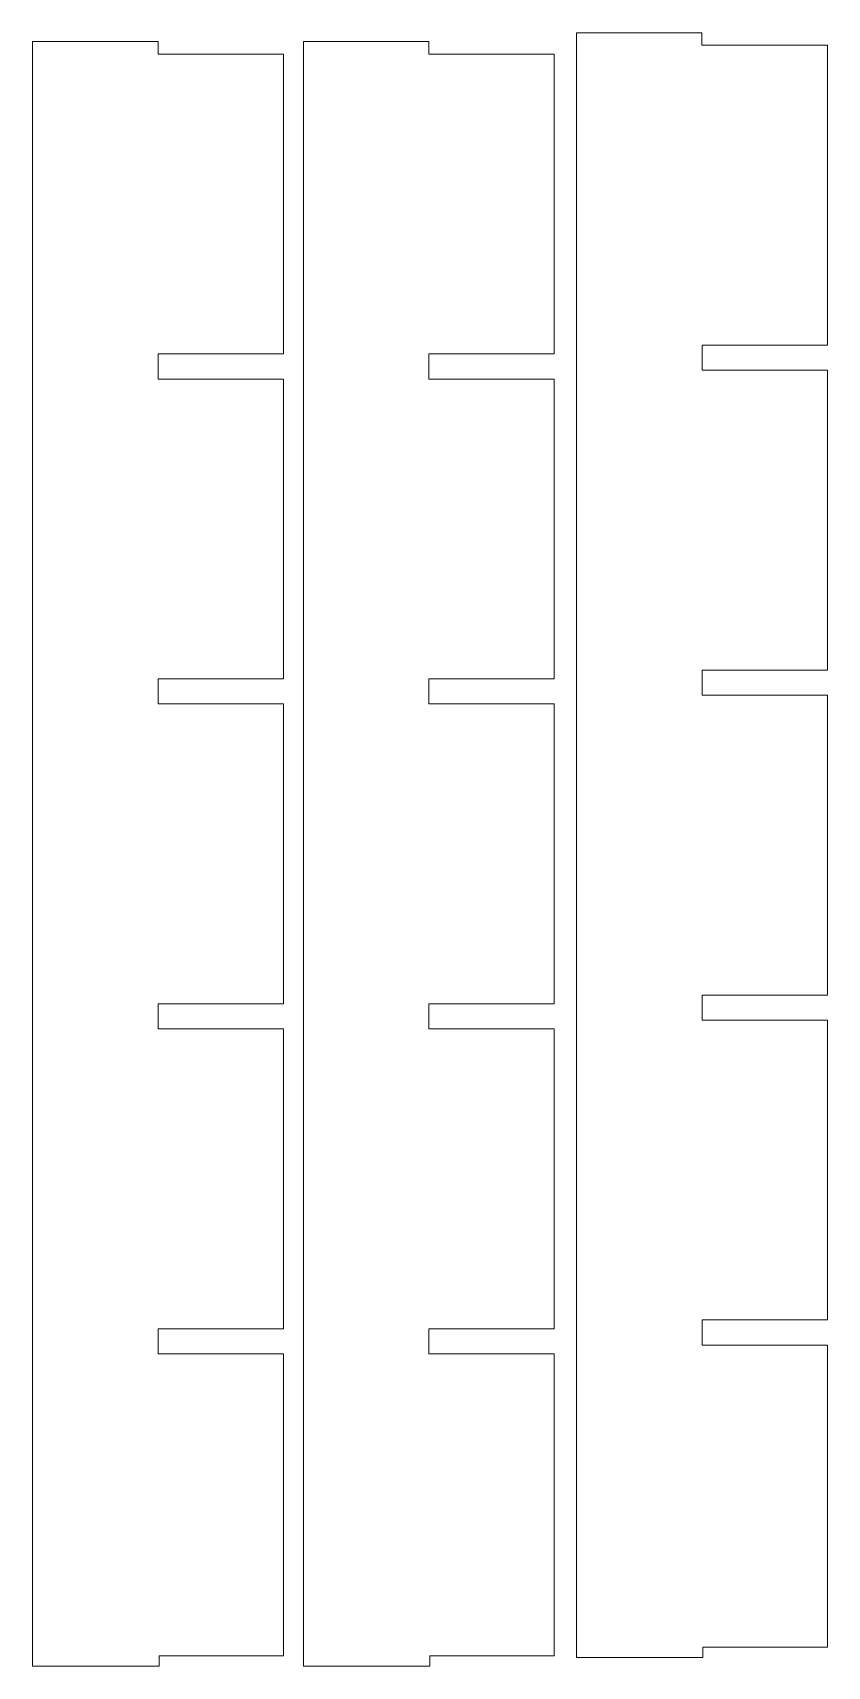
# Model space of a CAD drawing. Header units: centimetres. Extents: x -44.5 to 14.6, y -9.9 to 9.8.
# Drawn here: x -24.88 to -15.37, y -9.87 to 9.66 of the extents above; entities that cross this region are included whole.
import ezdxf

# ---------------------------------------------------------------- set-up
doc = ezdxf.new("R2010")
doc.units = ezdxf.units.CM
doc.header["$MEASUREMENT"] = 0
doc.layers.add('Layer 1', color=7, linetype='Continuous')

msp = doc.modelspace()

# ---------------------------------------------------------------- linework, layer by layer
at = {"layer": 'Layer 1', "color": 250, "lineweight": 20}
for points in [[(-18.36862, -9.76841), (-18.36862, -9.76841), (-18.36862, 9.66259), (-18.36862, 9.66259), (-18.36862, 9.66259), (-18.36862, 9.66259), (-16.86862, 9.66259), (-16.86862, 9.66259), (-16.86862, 9.66259), (-16.86862, 9.66259), (-16.86862, 9.51259), (-16.86862, 9.51259), (-16.86862, 9.51259), (-16.86862, 9.51259), (-15.36862, 9.51259), (-15.36862, 9.51259), (-15.36862, 9.51259), (-15.36862, 9.51259), (-15.36862, 5.92639), (-15.36862, 5.92639), (-15.36862, 5.92639), (-15.36862, 5.92639), (-16.86592, 5.92639), (-16.86592, 5.92639), (-16.86592, 5.92639), (-16.86592, 5.92639), (-16.86592, 5.62639), (-16.86592, 5.62639), (-16.86592, 5.62639), (-16.86592, 5.62639), (-15.36862, 5.62639), (-15.36862, 5.62639), (-15.36862, 5.62639), (-15.36862, 5.62639), (-15.36862, 2.04019), (-15.36862, 2.04019), (-15.36862, 2.04019), (-15.36862, 2.04019), (-16.86592, 2.04019), (-16.86592, 2.04019), (-16.86592, 2.04019), (-16.86592, 2.04019), (-16.86592, 1.74019), (-16.86592, 1.74019), (-16.86592, 1.74019), (-16.86592, 1.74019), (-15.36862, 1.74019), (-15.36862, 1.74019), (-15.36862, 1.74019), (-15.36862, 1.74019), (-15.36862, -1.846), (-15.36862, -1.846), (-15.36862, -1.846), (-15.36862, -1.846), (-16.86592, -1.846), (-16.86592, -1.846), (-16.86592, -1.846), (-16.86592, -1.846), (-16.86592, -2.146), (-16.86592, -2.146), (-16.86592, -2.146), (-16.86592, -2.146), (-15.36862, -2.146), (-15.36862, -2.146), (-15.36862, -2.146), (-15.36862, -2.146), (-15.36862, -5.7322), (-15.36862, -5.7322), (-15.36862, -5.7322), (-15.36862, -5.7322), (-16.86592, -5.7322), (-16.86592, -5.7322), (-16.86592, -5.7322), (-16.86592, -5.7322), (-16.86592, -6.0322), (-16.86592, -6.0322), (-16.86592, -6.0322), (-16.86592, -6.0322), (-15.36862, -6.0322), (-15.36862, -6.0322), (-15.36862, -6.0322), (-15.36862, -6.0322), (-15.36862, -9.64434), (-15.36862, -9.64434), (-15.36862, -9.64434), (-15.36862, -9.64434), (-16.85657, -9.64434), (-16.85657, -9.64434), (-16.85657, -9.64434), (-16.85657, -9.64434), (-16.85657, -9.76841), (-16.85657, -9.76841), (-16.85657, -9.76841), (-16.85657, -9.76841), (-18.36862, -9.76841), (-18.36862, -9.76841)], [(-24.87529, -9.87425), (-24.87529, -9.87425), (-24.87529, 9.55675), (-24.87529, 9.55675), (-24.87529, 9.55675), (-24.87529, 9.55675), (-23.37529, 9.55675), (-23.37529, 9.55675), (-23.37529, 9.55675), (-23.37529, 9.55675), (-23.37529, 9.40675), (-23.37529, 9.40675), (-23.37529, 9.40675), (-23.37529, 9.40675), (-21.87529, 9.40675), (-21.87529, 9.40675), (-21.87529, 9.40675), (-21.87529, 9.40675), (-21.87529, 5.82055), (-21.87529, 5.82055), (-21.87529, 5.82055), (-21.87529, 5.82055), (-23.37259, 5.82055), (-23.37259, 5.82055), (-23.37259, 5.82055), (-23.37259, 5.82055), (-23.37259, 5.52055), (-23.37259, 5.52055), (-23.37259, 5.52055), (-23.37259, 5.52055), (-21.87529, 5.52055), (-21.87529, 5.52055), (-21.87529, 5.52055), (-21.87529, 5.52055), (-21.87529, 1.93435), (-21.87529, 1.93435), (-21.87529, 1.93435), (-21.87529, 1.93435), (-23.37259, 1.93435), (-23.37259, 1.93435), (-23.37259, 1.93435), (-23.37259, 1.93435), (-23.37259, 1.63435), (-23.37259, 1.63435), (-23.37259, 1.63435), (-23.37259, 1.63435), (-21.87529, 1.63435), (-21.87529, 1.63435), (-21.87529, 1.63435), (-21.87529, 1.63435), (-21.87529, -1.95184), (-21.87529, -1.95184), (-21.87529, -1.95184), (-21.87529, -1.95184), (-23.37259, -1.95184), (-23.37259, -1.95184), (-23.37259, -1.95184), (-23.37259, -1.95184), (-23.37259, -2.25184), (-23.37259, -2.25184), (-23.37259, -2.25184), (-23.37259, -2.25184), (-21.87529, -2.25184), (-21.87529, -2.25184), (-21.87529, -2.25184), (-21.87529, -2.25184), (-21.87529, -5.83804), (-21.87529, -5.83804), (-21.87529, -5.83804), (-21.87529, -5.83804), (-23.37259, -5.83804), (-23.37259, -5.83804), (-23.37259, -5.83804), (-23.37259, -5.83804), (-23.37259, -6.13804), (-23.37259, -6.13804), (-23.37259, -6.13804), (-23.37259, -6.13804), (-21.87529, -6.13804), (-21.87529, -6.13804), (-21.87529, -6.13804), (-21.87529, -6.13804), (-21.87529, -9.75018), (-21.87529, -9.75018), (-21.87529, -9.75018), (-21.87529, -9.75018), (-23.36324, -9.75018), (-23.36324, -9.75018), (-23.36324, -9.75018), (-23.36324, -9.75018), (-23.36324, -9.87425), (-23.36324, -9.87425), (-23.36324, -9.87425), (-23.36324, -9.87425), (-24.87529, -9.87425), (-24.87529, -9.87425)], [(-21.63717, -9.87425), (-21.63717, -9.87425), (-21.63717, 9.55675), (-21.63717, 9.55675), (-21.63717, 9.55675), (-21.63717, 9.55675), (-20.13717, 9.55675), (-20.13717, 9.55675), (-20.13717, 9.55675), (-20.13717, 9.55675), (-20.13717, 9.40675), (-20.13717, 9.40675), (-20.13717, 9.40675), (-20.13717, 9.40675), (-18.63717, 9.40675), (-18.63717, 9.40675), (-18.63717, 9.40675), (-18.63717, 9.40675), (-18.63717, 5.82055), (-18.63717, 5.82055), (-18.63717, 5.82055), (-18.63717, 5.82055), (-20.13448, 5.82055), (-20.13448, 5.82055), (-20.13448, 5.82055), (-20.13448, 5.82055), (-20.13448, 5.52055), (-20.13448, 5.52055), (-20.13448, 5.52055), (-20.13448, 5.52055), (-18.63717, 5.52055), (-18.63717, 5.52055), (-18.63717, 5.52055), (-18.63717, 5.52055), (-18.63717, 1.93435), (-18.63717, 1.93435), (-18.63717, 1.93435), (-18.63717, 1.93435), (-20.13448, 1.93435), (-20.13448, 1.93435), (-20.13448, 1.93435), (-20.13448, 1.93435), (-20.13448, 1.63435), (-20.13448, 1.63435), (-20.13448, 1.63435), (-20.13448, 1.63435), (-18.63717, 1.63435), (-18.63717, 1.63435), (-18.63717, 1.63435), (-18.63717, 1.63435), (-18.63717, -1.95184), (-18.63717, -1.95184), (-18.63717, -1.95184), (-18.63717, -1.95184), (-20.13448, -1.95184), (-20.13448, -1.95184), (-20.13448, -1.95184), (-20.13448, -1.95184), (-20.13448, -2.25184), (-20.13448, -2.25184), (-20.13448, -2.25184), (-20.13448, -2.25184), (-18.63717, -2.25184), (-18.63717, -2.25184), (-18.63717, -2.25184), (-18.63717, -2.25184), (-18.63717, -5.83804), (-18.63717, -5.83804), (-18.63717, -5.83804), (-18.63717, -5.83804), (-20.13448, -5.83804), (-20.13448, -5.83804), (-20.13448, -5.83804), (-20.13448, -5.83804), (-20.13448, -6.13804), (-20.13448, -6.13804), (-20.13448, -6.13804), (-20.13448, -6.13804), (-18.63717, -6.13804), (-18.63717, -6.13804), (-18.63717, -6.13804), (-18.63717, -6.13804), (-18.63717, -9.75018), (-18.63717, -9.75018), (-18.63717, -9.75018), (-18.63717, -9.75018), (-20.12512, -9.75018), (-20.12512, -9.75018), (-20.12512, -9.75018), (-20.12512, -9.75018), (-20.12512, -9.87425), (-20.12512, -9.87425), (-20.12512, -9.87425), (-20.12512, -9.87425), (-21.63717, -9.87425), (-21.63717, -9.87425)]]:
    msp.add_open_spline(points, degree=3, knots=[0, 0, 0, 0, 0.04, 0.04, 0.04, 0.04, 0.08, 0.08, 0.08, 0.08, 0.12, 0.12, 0.12, 0.12, 0.16, 0.16, 0.16, 0.16, 0.2, 0.2, 0.2, 0.2, 0.24, 0.24, 0.24, 0.24, 0.28, 0.28, 0.28, 0.28, 0.32, 0.32, 0.32, 0.32, 0.36, 0.36, 0.36, 0.36, 0.4, 0.4, 0.4, 0.4, 0.44, 0.44, 0.44, 0.44, 0.48, 0.48, 0.48, 0.48, 0.52, 0.52, 0.52, 0.52, 0.56, 0.56, 0.56, 0.56, 0.6, 0.6, 0.6, 0.6, 0.64, 0.64, 0.64, 0.64, 0.68, 0.68, 0.68, 0.68, 0.72, 0.72, 0.72, 0.72, 0.76, 0.76, 0.76, 0.76, 0.8, 0.8, 0.8, 0.8, 0.84, 0.84, 0.84, 0.84, 0.88, 0.88, 0.88, 0.88, 0.92, 0.92, 0.92, 0.92, 1, 1, 1, 1], dxfattribs=at)

doc.saveas('drawing.dxf')
